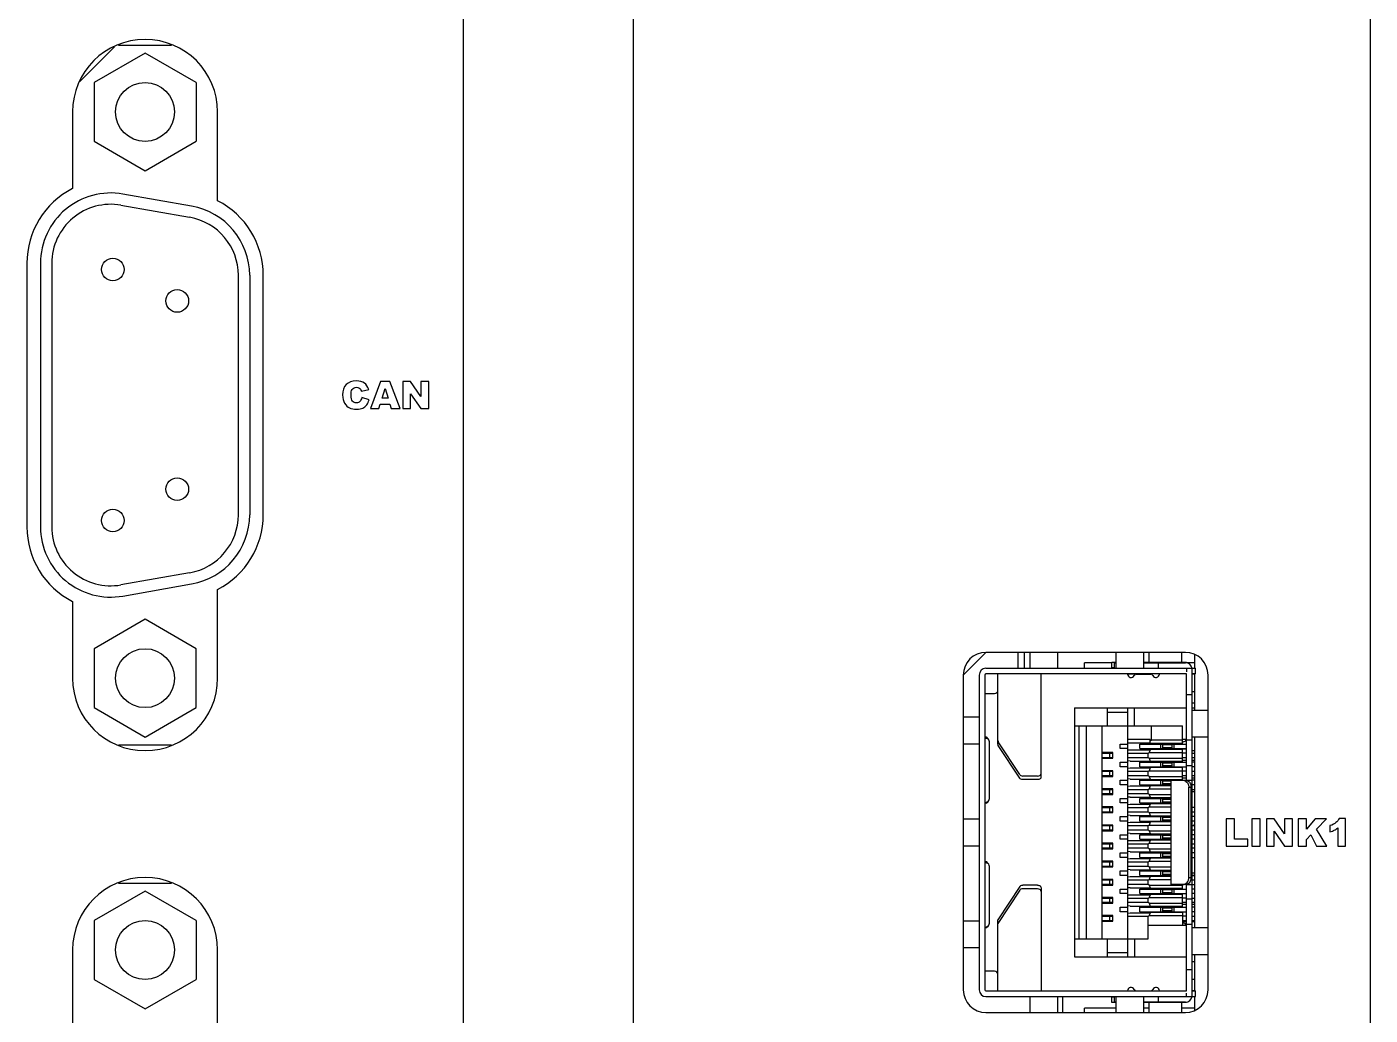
# Model space of a CAD drawing. Header units: millimetres. Extents: x 33 to 632, y -490 to 20.
# Drawn here: x 102 to 161.3, y -231.3 to -187.7 of the extents above; entities that cross this region are included whole.
import ezdxf

# ---------------------------------------------------------------- set-up
doc = ezdxf.new("R2010")
doc.units = ezdxf.units.MM
for name, color, linetype in [('02___PRT_ALL_AXES', 7, 'CONTINUOUS'), ('03___PRT_ALL_CURVES', 7, 'CONTINUOUS'), ('ECAD_PULSE_HX5401NL', 7, 'CONTINUOUS'), ('ECAD_TE_1734099-5', 7, 'CONTINUOUS')]:
    doc.layers.add(name, color=color, linetype=linetype)

# ---------------------------------------------------------------- blocks, each defined once
blk = doc.blocks.new('MOD_MPU710')
at = {"linetype": 'Continuous'}
for p, q in [((81.25, 6), (81.25, 124)), ((64.322, 79.893), (65.857, 81.428)), ((66.031, 81.5), (68.369, 81.5)), ((67.2, 81.148), (64.95, 79.849)), ((69.45, 79.849), (67.2, 81.148)), ((64.95, 79.849), (64.95, 77.251)), ((69.45, 79.849), (69.45, 77.251)), ((64, 78.55), (64, 75.164)), ((70.4, 74.63), (70.4, 78.55)), ((64.95, 77.251), (67.2, 75.952)), ((67.2, 75.952), (69.45, 77.251)), ((69.253, 74.389), (66.223, 74.923)), ((66.136, 74.431), (69.166, 73.896)), ((61.985, 71.87), (61.985, 60.23)), ((62.585, 71.87), (62.585, 60.23)), ((63.085, 71.87), (63.085, 60.23)), ((71.315, 60.764), (71.315, 71.336)), ((71.815, 71.336), (71.815, 60.764)), ((72.415, 60.764), (72.415, 71.336)), ((77.593, 66.65), (77.142, 65.45)), ((77.997, 66.65), (77.593, 66.65)), ((78.448, 65.45), (77.997, 66.65)), ((78.569, 66.65), (78.569, 65.45)), ((78.915, 66.65), (78.569, 66.65)), ((79.367, 65.985), (78.915, 66.65)), ((79.367, 66.65), (79.367, 65.985)), ((79.716, 66.65), (79.367, 66.65)), ((79.716, 65.45), (79.716, 66.65)), ((76.743, 66.224), (77.071, 66.297)), ((77.082, 65.843), (76.757, 65.941)), ((77.659, 65.908), (77.79, 66.339)), ((77.923, 65.908), (77.659, 65.908)), ((77.79, 66.339), (77.923, 65.908)), ((78.917, 65.45), (78.917, 66.108)), ((78.917, 66.108), (79.367, 65.45)), ((77.142, 65.45), (77.52, 65.45)), ((77.52, 65.45), (77.578, 65.648)), ((77.578, 65.648), (78, 65.648)), ((78, 65.648), (78.06, 65.45)), ((78.06, 65.45), (78.448, 65.45)), ((78.569, 65.45), (78.917, 65.45)), ((79.367, 65.45), (79.716, 65.45)), ((69.166, 58.204), (66.136, 57.669)), ((66.223, 57.177), (69.253, 57.711)), ((64, 56.936), (64, 53.55)), ((70.4, 53.55), (70.4, 57.47)), ((67.2, 56.148), (64.95, 54.849)), ((69.45, 54.849), (67.2, 56.148)), ((64.95, 54.849), (64.95, 52.251)), ((69.45, 52.251), (69.45, 54.849)), ((64.95, 52.251), (67.2, 50.952)), ((67.2, 50.952), (69.45, 52.251)), ((66.031, 50.6), (68.369, 50.6)), ((66.031, 44.5), (68.369, 44.5)), ((67.2, 44.148), (64.95, 42.849)), ((69.45, 42.849), (67.2, 44.148)), ((64.95, 42.849), (64.95, 40.251)), ((69.45, 42.849), (69.45, 40.251)), ((64, 41.55), (64, 38.164)), ((70.4, 37.63), (70.4, 41.55)), ((64.95, 40.251), (67.2, 38.952)), ((67.2, 38.952), (69.45, 40.251))]:
    blk.add_line(p, q, dxfattribs=at)
for centre, radius in [((67.2, 78.55), 1.3), ((65.78, 71.59), 0.5), ((68.62, 70.205), 0.5), ((68.62, 61.895), 0.5), ((65.78, 60.51), 0.5), ((67.2, 53.55), 1.3), ((67.2, 41.55), 1.3)]:
    blk.add_circle(centre, radius, dxfattribs=at)
for centre, radius, start, end in [((67.2, 78.55), 3.2, 0, 180), ((65.685, 71.87), 3.7, 117.09102, 180), ((65.685, 71.87), 3.1, 80, 180), ((65.685, 71.87), 2.6, 80, 180), ((68.715, 71.336), 3.1, 0, 80), ((68.715, 71.336), 3.7, 0, 62.90898), ((68.715, 71.336), 2.6, 0, 80), ((68.715, 60.764), 2.6, 280, 360), ((68.715, 60.764), 3.1, 280, 360), ((68.715, 60.764), 3.7, 297.09102, 0), ((65.685, 60.23), 3.7, 180, 242.90898), ((65.685, 60.23), 3.1, 180, 280), ((65.685, 60.23), 2.6, 180, 280), ((67.2, 53.55), 3.2, 180, 0), ((67.2, 41.55), 3.2, 0, 180)]:
    blk.add_arc(centre, radius, start, end, dxfattribs=at)
for points in [[(76.073, 66.51), (75.967, 66.404), (75.915, 66.251), (75.915, 66.052)], [(76.522, 66.67), (76.328, 66.67), (76.179, 66.616), (76.073, 66.51)], [(76.337, 66.292), (76.382, 66.359), (76.446, 66.393), (76.531, 66.393)], [(76.877, 66.579), (76.791, 66.639), (76.672, 66.67), (76.522, 66.67)], [(76.531, 66.393), (76.567, 66.393), (76.601, 66.385), (76.631, 66.37)], [(77.071, 66.297), (77.028, 66.423), (76.964, 66.517), (76.877, 66.579)], [(75.915, 66.052), (75.915, 65.903), (75.944, 65.782), (76.005, 65.686)], [(76.287, 66.055), (76.287, 66.162), (76.303, 66.241), (76.337, 66.292)], [(76.347, 65.781), (76.306, 65.831), (76.287, 65.922), (76.287, 66.055)], [(76.631, 66.37), (76.661, 66.355), (76.686, 66.332), (76.707, 66.304)], [(76.757, 65.941), (76.741, 65.865), (76.714, 65.807), (76.678, 65.767)], [(76.707, 66.304), (76.72, 66.287), (76.732, 66.26), (76.743, 66.224)], [(76.979, 65.615), (77.026, 65.675), (77.06, 65.751), (77.082, 65.843)], [(76.005, 65.686), (76.065, 65.591), (76.136, 65.524), (76.219, 65.486)], [(76.219, 65.486), (76.301, 65.449), (76.408, 65.43), (76.539, 65.43)], [(76.517, 65.708), (76.444, 65.708), (76.387, 65.732), (76.347, 65.781)], [(76.678, 65.767), (76.642, 65.727), (76.588, 65.708), (76.517, 65.708)], [(76.539, 65.43), (76.646, 65.43), (76.734, 65.445), (76.804, 65.476)], [(76.804, 65.476), (76.874, 65.507), (76.932, 65.553), (76.979, 65.615)]]:
    blk.add_open_spline(points, degree=3, dxfattribs=at)
blk = doc.blocks.new('MOD_CCU700')
at = {"color": 7, "linetype": 'Continuous'}
for p, q in [((-0.25, 6), (-0.25, 91.8)), ((32.25, 91.8), (32.25, 6)), ((24.1, 54.69), (15.3, 54.69)), ((17, 53.99), (17, 54.69)), ((17.25, 53.99), (17.25, 54.69)), ((18.45, 54.69), (18.45, 53.99)), ((21.05, 53.99), (21.05, 54.69)), ((22.25, 54.69), (22.25, 53.99)), ((22.5, 54.253), (22.5, 54.69)), ((23.94, 54.253), (23.94, 54.69)), ((24.5, 54.595), (24.5, 53.99)), ((15.3, 53.99), (24.55, 53.99)), ((19.65, 53.99), (19.65, 54.22)), ((20.85, 54.22), (19.65, 54.22)), ((20.85, 53.99), (20.85, 54.253)), ((20.85, 54.253), (21.05, 54.253)), ((20.95, 54.003), (20.85, 54.003)), ((20.95, 54.23), (20.95, 53.99)), ((20.95, 54.23), (21.05, 54.23)), ((22.25, 54.253), (24.15, 54.253)), ((22.48, 54.24), (22.25, 54.24)), ((22.25, 54.23), (24.1, 54.23)), ((22.9, 54.23), (22.9, 53.99)), ((24.15, 54.221), (24.15, 54.253)), ((24.15, 53.99), (24.15, 53.83)), ((24.4, 53.98), (24.15, 53.98)), ((24.5, 54.22), (24.163, 54.22)), ((24.4, 39.5), (24.4, 53.98)), ((24.55, 53.74), (24.55, 53.99)), ((14.3, 53.69), (14.3, 39.79)), ((15, 53.69), (15, 39.79)), ((15.25, 53.69), (15.25, 39.79)), ((24.15, 53.74), (15.3, 53.74)), ((15.83, 50.63), (15.83, 53.74)), ((17.73, 49.185), (17.73, 53.74)), ((21.55, 53.74), (21.55, 53.73)), ((21.887, 53.72), (21.55, 53.72)), ((21.929, 53.73), (22.571, 53.73)), ((22.95, 53.73), (22.95, 53.741)), ((24.15, 49.04), (24.15, 53.74)), ((24.55, 53.74), (24.4, 53.74)), ((24.5, 53.72), (24.4, 53.72)), ((24.5, 53.74), (24.5, 52.14)), ((25.1, 39.79), (25.1, 53.69)), ((15.25, 52.87), (15.68, 52.87)), ((24.4, 52.81), (24.15, 52.81)), ((24.5, 52.95), (24.4, 52.95)), ((19.2, 52.24), (19.2, 41.24)), ((19.2, 52.24), (24.15, 52.24)), ((20.66, 51.44), (20.66, 52.24)), ((21.56, 41.24), (21.56, 52.24)), ((21.86, 51.44), (21.86, 52.24)), ((24.5, 52.45), (24.4, 52.45)), ((24.4, 52.24), (24.5, 52.24)), ((14.3, 51.84), (15, 51.84)), ((21.56, 52.04), (20.66, 52.04)), ((24.4, 52.14), (25.1, 52.14)), ((19.2, 51.44), (23.97, 51.44)), ((19.4, 51.44), (19.4, 42.04)), ((19.72, 51.44), (19.72, 42.04)), ((20.42, 42.04), (20.42, 51.44)), ((22.61, 50.815), (22.61, 51.44)), ((23.97, 50.64), (23.97, 51.44)), ((15, 50.64), (14.3, 50.64)), ((15.289, 50.919), (15.4, 50.873)), ((15.462, 48.29), (15.462, 50.69)), ((16.789, 49.294), (15.846, 50.739)), ((16.789, 49.133), (15.846, 50.579)), ((21.215, 50.44), (21.215, 50.64)), ((21.215, 50.64), (21.56, 50.64)), ((21.56, 50.44), (21.215, 50.44)), ((22.55, 50.84), (21.56, 50.84)), ((21.56, 50.69), (22.55, 50.69)), ((21.56, 50.38), (21.662, 50.39)), ((21.662, 50.39), (22.55, 50.39)), ((22.088, 50.44), (22.088, 50.64)), ((22.088, 50.64), (24.15, 50.64)), ((22.088, 50.44), (24.15, 50.44)), ((22.547, 50.39), (22.495, 50.265)), ((22.55, 50.64), (22.55, 50.84)), ((22.61, 50.815), (22.55, 50.764)), ((23.97, 50.665), (22.55, 50.665)), ((22.55, 50.39), (22.55, 50.44)), ((22.55, 50.415), (23.97, 50.415)), ((23.97, 50.815), (22.61, 50.815)), ((23.002, 50.64), (23.002, 50.44)), ((23.1, 50.45), (23.1, 50.63)), ((23.5, 50.6), (23.1, 50.6)), ((23.5, 50.48), (23.1, 50.48)), ((23.5, 50.617), (23.5, 50.623)), ((23.5, 50.617), (23.5, 50.463)), ((23.5, 50.457), (23.5, 50.463)), ((23.598, 50.44), (23.598, 50.64)), ((24.15, 50.84), (23.97, 50.84)), ((24, 50.74), (23.97, 50.74)), ((23.97, 49.84), (23.97, 50.44)), ((24.15, 50.41), (23.97, 50.41)), ((24.4, 50.81), (24.15, 50.81)), ((25.1, 50.94), (24.4, 50.94)), ((24.5, 50.94), (24.5, 42.54)), ((20.9, 50.265), (20.42, 50.265)), ((20.42, 50.24), (20.9, 50.24)), ((20.9, 50.04), (20.42, 50.04)), ((20.42, 50.015), (20.9, 50.015)), ((20.765, 50.04), (20.765, 50.24)), ((20.9, 50.015), (20.9, 50.265)), ((21.215, 49.64), (21.215, 49.84)), ((21.215, 49.84), (21.56, 49.84)), ((21.56, 50.24), (22.46, 50.24)), ((22.46, 50.04), (21.56, 50.04)), ((21.662, 49.89), (21.56, 49.9)), ((21.662, 49.89), (22.55, 49.89)), ((22.088, 49.64), (22.088, 49.84)), ((22.088, 49.84), (24.15, 49.84)), ((22.46, 50.24), (22.495, 50.265)), ((22.46, 50.04), (22.46, 50.24)), ((22.495, 50.015), (22.46, 50.04)), ((22.495, 50.265), (23.97, 50.265)), ((22.495, 50.015), (22.547, 49.89)), ((22.495, 50.015), (23.97, 50.015)), ((22.55, 49.84), (22.55, 49.89)), ((23.97, 49.865), (22.55, 49.865)), ((23.002, 49.84), (23.002, 49.64)), ((23.1, 49.65), (23.1, 49.83)), ((23.5, 49.8), (23.1, 49.8)), ((23.5, 49.817), (23.5, 49.823)), ((23.5, 49.817), (23.5, 49.663)), ((23.598, 49.64), (23.598, 49.84)), ((24.15, 50.24), (23.97, 50.24)), ((24.15, 50.04), (23.97, 50.04)), ((24.15, 49.91), (23.97, 49.91)), ((24.5, 50.34), (24.4, 50.34)), ((24.4, 50.24), (24.5, 50.24)), ((24.5, 50.04), (24.4, 50.04)), ((24.5, 49.91), (24.4, 49.91)), ((24.5, 49.84), (24.4, 49.84)), ((17.58, 49.23), (16.923, 49.23)), ((17.58, 49.23), (17.638, 49.239)), ((20.9, 49.465), (20.42, 49.465)), ((20.42, 49.44), (20.9, 49.44)), ((20.9, 49.24), (20.42, 49.24)), ((20.42, 49.215), (20.9, 49.215)), ((20.765, 49.24), (20.765, 49.44)), ((20.9, 49.215), (20.9, 49.465)), ((21.56, 49.64), (21.215, 49.64)), ((21.56, 49.58), (21.662, 49.59)), ((21.56, 49.44), (22.46, 49.44)), ((22.46, 49.24), (21.56, 49.24)), ((21.662, 49.59), (22.55, 49.59)), ((22.088, 49.64), (24.15, 49.64)), ((22.46, 49.44), (22.495, 49.465)), ((22.46, 49.24), (22.46, 49.44)), ((22.495, 49.215), (22.46, 49.24)), ((22.547, 49.59), (22.495, 49.465)), ((22.495, 49.465), (23.97, 49.465)), ((22.495, 49.215), (22.547, 49.09)), ((22.495, 49.215), (23.97, 49.215)), ((22.55, 49.59), (22.55, 49.64)), ((22.55, 49.615), (23.97, 49.615)), ((23.5, 49.68), (23.1, 49.68)), ((23.5, 49.657), (23.5, 49.663)), ((23.97, 49.04), (23.97, 49.64)), ((24.15, 49.44), (23.97, 49.44)), ((24.15, 49.24), (23.97, 49.24)), ((24.15, 49.69), (24.4, 49.69)), ((24.5, 49.64), (24.4, 49.64)), ((24.4, 49.44), (24.5, 49.44)), ((24.5, 49.24), (24.4, 49.24)), ((17.58, 49.07), (16.923, 49.07)), ((20.9, 48.665), (20.42, 48.665)), ((20.42, 48.64), (20.9, 48.64)), ((20.765, 48.44), (20.765, 48.64)), ((20.9, 48.415), (20.9, 48.665)), ((21.215, 48.84), (21.215, 49.04)), ((21.215, 49.04), (21.56, 49.04)), ((21.56, 48.84), (21.215, 48.84)), ((21.662, 49.09), (21.56, 49.1)), ((21.56, 48.78), (21.662, 48.79)), ((21.56, 48.64), (22.46, 48.64)), ((21.662, 49.09), (22.55, 49.09)), ((21.662, 48.79), (22.55, 48.79)), ((22.088, 48.84), (22.088, 49.04)), ((22.088, 49.04), (24.134, 49.04)), ((22.088, 48.84), (23.46, 48.84)), ((22.46, 48.64), (22.495, 48.665)), ((22.46, 48.44), (22.46, 48.64)), ((22.547, 48.79), (22.495, 48.665)), ((22.495, 48.665), (23.46, 48.665)), ((22.55, 49.04), (22.55, 49.09)), ((23.97, 49.065), (22.55, 49.065)), ((22.55, 48.79), (22.55, 48.84)), ((22.55, 48.815), (23.46, 48.815)), ((23.002, 49.04), (23.002, 48.84)), ((23.1, 48.85), (23.1, 49.03)), ((23.46, 49), (23.1, 49)), ((23.46, 48.88), (23.1, 48.88)), ((23.46, 49.04), (23.46, 44.44)), ((24.15, 49.14), (23.97, 49.14)), ((24.04, 49.033), (23.987, 49.04)), ((24.15, 49.038), (24.177, 49.033)), ((24.177, 49.04), (24.4, 49.04)), ((24.25, 44.74), (24.25, 48.74)), ((24.25, 48.74), (24.346, 48.74)), ((24.346, 48.74), (24.346, 44.74)), ((24.5, 49.14), (24.4, 49.14)), ((24.5, 49.04), (24.4, 49.04)), ((24.5, 48.84), (24.4, 48.84)), ((24.4, 48.64), (24.5, 48.64)), ((20.9, 48.44), (20.42, 48.44)), ((20.42, 48.415), (20.9, 48.415)), ((21.215, 48.04), (21.215, 48.24)), ((21.215, 48.24), (21.56, 48.24)), ((21.56, 48.04), (21.215, 48.04)), ((22.46, 48.44), (21.56, 48.44)), ((21.662, 48.29), (21.56, 48.3)), ((21.662, 48.29), (22.55, 48.29)), ((22.088, 48.04), (22.088, 48.24)), ((22.088, 48.24), (23.46, 48.24)), ((22.088, 48.04), (23.46, 48.04)), ((22.495, 48.415), (22.46, 48.44)), ((22.495, 48.415), (22.547, 48.29)), ((22.495, 48.415), (23.46, 48.415)), ((22.55, 48.24), (22.55, 48.29)), ((23.46, 48.265), (22.55, 48.265)), ((22.55, 47.99), (22.55, 48.04)), ((22.55, 48.015), (23.46, 48.015)), ((23.002, 48.24), (23.002, 48.04)), ((23.1, 48.05), (23.1, 48.23)), ((23.46, 48.2), (23.1, 48.2)), ((23.46, 48.08), (23.1, 48.08)), ((24.4, 48.54), (24.5, 48.54)), ((20.9, 47.865), (20.42, 47.865)), ((20.42, 47.84), (20.9, 47.84)), ((20.9, 47.64), (20.42, 47.64)), ((20.42, 47.615), (20.9, 47.615)), ((20.765, 47.64), (20.765, 47.84)), ((20.9, 47.615), (20.9, 47.865)), ((21.215, 47.24), (21.215, 47.44)), ((21.215, 47.44), (21.56, 47.44)), ((21.56, 47.98), (21.662, 47.99)), ((21.56, 47.84), (22.46, 47.84)), ((22.46, 47.64), (21.56, 47.64)), ((21.662, 47.49), (21.56, 47.5)), ((21.662, 47.99), (22.55, 47.99)), ((21.662, 47.49), (22.55, 47.49)), ((22.088, 47.24), (22.088, 47.44)), ((22.088, 47.44), (23.46, 47.44)), ((22.46, 47.84), (22.495, 47.865)), ((22.46, 47.64), (22.46, 47.84)), ((22.495, 47.615), (22.46, 47.64)), ((22.547, 47.99), (22.495, 47.865)), ((22.495, 47.865), (23.46, 47.865)), ((22.495, 47.615), (22.547, 47.49)), ((22.495, 47.615), (23.46, 47.615)), ((22.55, 47.44), (22.55, 47.49)), ((23.46, 47.465), (22.55, 47.465)), ((23.002, 47.44), (23.002, 47.24)), ((23.1, 47.25), (23.1, 47.43)), ((24.5, 47.84), (24.4, 47.84)), ((24.5, 47.64), (24.4, 47.64)), ((24.5, 47.44), (24.4, 47.44)), ((14.3, 47.34), (15, 47.34)), ((20.9, 47.065), (20.42, 47.065)), ((20.42, 47.04), (20.9, 47.04)), ((20.9, 46.84), (20.42, 46.84)), ((20.765, 46.84), (20.765, 47.04)), ((20.9, 46.815), (20.9, 47.065)), ((21.56, 47.24), (21.215, 47.24)), ((21.56, 47.18), (21.662, 47.19)), ((21.56, 47.04), (22.46, 47.04)), ((22.46, 46.84), (21.56, 46.84)), ((21.662, 47.19), (22.55, 47.19)), ((22.088, 47.24), (23.46, 47.24)), ((22.46, 47.04), (22.495, 47.065)), ((22.46, 46.84), (22.46, 47.04)), ((22.495, 46.815), (22.46, 46.84)), ((22.547, 47.19), (22.495, 47.065)), ((22.495, 47.065), (23.46, 47.065)), ((22.55, 47.19), (22.55, 47.24)), ((22.55, 47.215), (23.46, 47.215)), ((23.46, 47.4), (23.1, 47.4)), ((23.46, 47.28), (23.1, 47.28)), ((24.5, 47.24), (24.4, 47.24)), ((24.4, 47.04), (24.5, 47.04)), ((24.5, 46.84), (24.4, 46.84)), ((20.42, 46.815), (20.9, 46.815)), ((20.9, 46.265), (20.42, 46.265)), ((20.42, 46.24), (20.9, 46.24)), ((20.765, 46.04), (20.765, 46.24)), ((20.9, 46.015), (20.9, 46.265)), ((21.215, 46.44), (21.215, 46.64)), ((21.215, 46.64), (21.56, 46.64)), ((21.56, 46.44), (21.215, 46.44)), ((21.662, 46.69), (21.56, 46.7)), ((21.56, 46.38), (21.662, 46.39)), ((21.56, 46.24), (22.46, 46.24)), ((21.662, 46.69), (22.55, 46.69)), ((21.662, 46.39), (22.55, 46.39)), ((22.088, 46.44), (22.088, 46.64)), ((22.088, 46.64), (23.46, 46.64)), ((22.088, 46.44), (23.46, 46.44)), ((22.46, 46.24), (22.495, 46.265)), ((22.46, 46.04), (22.46, 46.24)), ((22.495, 46.815), (22.547, 46.69)), ((22.495, 46.815), (23.46, 46.815)), ((22.547, 46.39), (22.495, 46.265)), ((22.495, 46.265), (23.46, 46.265)), ((22.55, 46.64), (22.55, 46.69)), ((23.46, 46.665), (22.55, 46.665)), ((22.55, 46.39), (22.55, 46.44)), ((22.55, 46.415), (23.46, 46.415)), ((23.002, 46.64), (23.002, 46.44)), ((23.1, 46.45), (23.1, 46.63)), ((23.46, 46.6), (23.1, 46.6)), ((23.46, 46.48), (23.1, 46.48)), ((24.5, 46.64), (24.4, 46.64)), ((24.5, 46.44), (24.4, 46.44)), ((24.4, 46.24), (24.5, 46.24)), ((15, 46.14), (14.3, 46.14)), ((20.9, 46.04), (20.42, 46.04)), ((20.42, 46.015), (20.9, 46.015)), ((21.215, 45.64), (21.215, 45.84)), ((21.215, 45.84), (21.56, 45.84)), ((21.56, 45.64), (21.215, 45.64)), ((22.46, 46.04), (21.56, 46.04)), ((21.662, 45.89), (21.56, 45.9)), ((21.662, 45.89), (22.55, 45.89)), ((22.088, 45.64), (22.088, 45.84)), ((22.088, 45.84), (23.46, 45.84)), ((22.088, 45.64), (23.46, 45.64)), ((22.495, 46.015), (22.46, 46.04)), ((22.495, 46.015), (22.547, 45.89)), ((22.495, 46.015), (23.46, 46.015)), ((22.55, 45.84), (22.55, 45.89)), ((23.46, 45.865), (22.55, 45.865)), ((22.55, 45.59), (22.55, 45.64)), ((23.002, 45.84), (23.002, 45.64)), ((23.1, 45.65), (23.1, 45.83)), ((23.46, 45.8), (23.1, 45.8)), ((23.46, 45.68), (23.1, 45.68)), ((24.5, 46.04), (24.4, 46.04)), ((24.5, 45.84), (24.4, 45.84)), ((24.4, 45.64), (24.5, 45.64)), ((15.289, 45.419), (15.4, 45.373)), ((15.462, 42.79), (15.462, 45.19)), ((20.9, 45.465), (20.42, 45.465)), ((20.42, 45.44), (20.9, 45.44)), ((20.9, 45.24), (20.42, 45.24)), ((20.42, 45.215), (20.9, 45.215)), ((20.765, 45.24), (20.765, 45.44)), ((20.9, 45.215), (20.9, 45.465)), ((21.56, 45.58), (21.662, 45.59)), ((21.56, 45.44), (22.46, 45.44)), ((22.46, 45.24), (21.56, 45.24)), ((21.662, 45.09), (21.56, 45.1)), ((21.662, 45.59), (22.55, 45.59)), ((21.662, 45.09), (22.55, 45.09)), ((22.46, 45.44), (22.495, 45.465)), ((22.46, 45.24), (22.46, 45.44)), ((22.495, 45.215), (22.46, 45.24)), ((22.547, 45.59), (22.495, 45.465)), ((22.495, 45.465), (23.46, 45.465)), ((22.495, 45.215), (22.547, 45.09)), ((22.495, 45.215), (23.46, 45.215)), ((22.55, 45.615), (23.46, 45.615)), ((22.55, 45.04), (22.55, 45.09)), ((23.46, 45.065), (22.55, 45.065)), ((20.9, 44.665), (20.42, 44.665)), ((20.42, 44.64), (20.9, 44.64)), ((20.765, 44.44), (20.765, 44.64)), ((20.9, 44.415), (20.9, 44.665)), ((21.215, 44.84), (21.215, 45.04)), ((21.215, 45.04), (21.56, 45.04)), ((21.56, 44.84), (21.215, 44.84)), ((21.56, 44.78), (21.662, 44.79)), ((21.56, 44.64), (22.46, 44.64)), ((21.662, 44.79), (22.55, 44.79)), ((22.088, 44.84), (22.088, 45.04)), ((22.088, 45.04), (23.46, 45.04)), ((22.088, 44.84), (23.46, 44.84)), ((22.46, 44.64), (22.495, 44.665)), ((22.46, 44.44), (22.46, 44.64)), ((22.547, 44.79), (22.495, 44.665)), ((22.495, 44.665), (23.46, 44.665)), ((22.55, 44.79), (22.55, 44.84)), ((22.55, 44.815), (23.46, 44.815)), ((23.002, 45.04), (23.002, 44.84)), ((23.1, 44.85), (23.1, 45.03)), ((23.46, 45), (23.1, 45)), ((23.46, 44.88), (23.1, 44.88)), ((24.346, 44.74), (24.25, 44.74)), ((24.5, 44.94), (24.4, 44.94)), ((24.5, 44.84), (24.4, 44.84)), ((24.5, 44.83), (24.4, 44.83)), ((24.4, 44.64), (24.5, 44.64)), ((16.789, 44.347), (15.83, 42.877)), ((16.789, 44.186), (15.83, 42.716)), ((17.58, 44.41), (16.923, 44.41)), ((17.58, 44.25), (16.923, 44.25)), ((17.638, 44.241), (17.58, 44.25)), ((17.73, 44.295), (17.73, 39.74)), ((20.9, 44.44), (20.42, 44.44)), ((20.42, 44.415), (20.9, 44.415)), ((20.9, 43.865), (20.42, 43.865)), ((20.9, 43.615), (20.9, 43.865)), ((21.215, 44.04), (21.215, 44.24)), ((21.215, 44.24), (21.56, 44.24)), ((21.56, 44.04), (21.215, 44.04)), ((22.46, 44.44), (21.56, 44.44)), ((21.662, 44.29), (21.56, 44.3)), ((21.56, 43.98), (21.662, 43.99)), ((21.662, 44.29), (22.55, 44.29)), ((21.662, 43.99), (22.55, 43.99)), ((22.088, 44.04), (22.088, 44.24)), ((22.088, 44.24), (24.15, 44.24)), ((22.088, 44.04), (24.15, 44.04)), ((22.495, 44.415), (22.46, 44.44)), ((22.46, 43.84), (22.495, 43.865)), ((22.495, 44.415), (22.547, 44.29)), ((22.495, 44.415), (23.97, 44.415)), ((22.547, 43.99), (22.495, 43.865)), ((22.495, 43.865), (23.97, 43.865)), ((22.55, 44.24), (22.55, 44.29)), ((23.97, 44.265), (22.55, 44.265)), ((22.55, 43.99), (22.55, 44.04)), ((22.55, 44.015), (23.97, 44.015)), ((23.002, 44.24), (23.002, 44.04)), ((23.1, 44.05), (23.1, 44.23)), ((23.5, 44.2), (23.1, 44.2)), ((23.5, 44.08), (23.1, 44.08)), ((24.134, 44.44), (23.46, 44.44)), ((23.5, 44.217), (23.5, 44.223)), ((23.5, 44.217), (23.5, 44.063)), ((23.5, 44.057), (23.5, 44.063)), ((23.598, 44.04), (23.598, 44.24)), ((23.97, 44.24), (23.97, 44.44)), ((23.97, 43.44), (23.97, 44.04)), ((24.15, 44.441), (24.134, 44.44)), ((24.15, 39.74), (24.15, 44.44)), ((24.15, 44.44), (24.5, 44.44)), ((24.5, 44.24), (24.4, 44.24)), ((24.5, 44.04), (24.4, 44.04)), ((20.42, 43.84), (20.9, 43.84)), ((20.9, 43.64), (20.42, 43.64)), ((20.42, 43.615), (20.9, 43.615)), ((20.765, 43.64), (20.765, 43.84)), ((21.215, 43.24), (21.215, 43.44)), ((21.215, 43.44), (21.56, 43.44)), ((21.56, 43.84), (22.46, 43.84)), ((22.46, 43.64), (21.56, 43.64)), ((21.662, 43.49), (21.56, 43.5)), ((21.662, 43.49), (22.55, 43.49)), ((22.088, 43.24), (22.088, 43.44)), ((22.088, 43.44), (24.15, 43.44)), ((22.46, 43.64), (22.46, 43.84)), ((22.495, 43.615), (22.46, 43.64)), ((22.495, 43.615), (22.547, 43.49)), ((22.495, 43.615), (23.97, 43.615)), ((22.55, 43.44), (22.55, 43.49)), ((23.97, 43.465), (22.55, 43.465)), ((23.002, 43.44), (23.002, 43.24)), ((23.1, 43.25), (23.1, 43.43)), ((23.5, 43.4), (23.1, 43.4)), ((23.5, 43.28), (23.1, 43.28)), ((23.5, 43.417), (23.5, 43.423)), ((23.5, 43.417), (23.5, 43.263)), ((23.598, 43.24), (23.598, 43.44)), ((24.15, 43.84), (23.97, 43.84)), ((24.15, 43.64), (23.97, 43.64)), ((24.15, 43.56), (23.97, 43.56)), ((24.4, 43.79), (24.15, 43.79)), ((24.4, 43.84), (24.5, 43.84)), ((24.5, 43.64), (24.4, 43.64)), ((24.5, 43.56), (24.4, 43.56)), ((24.5, 43.44), (24.4, 43.44)), ((14.3, 42.84), (15, 42.84)), ((15.83, 39.74), (15.83, 42.877)), ((20.9, 43.065), (20.42, 43.065)), ((20.42, 43.04), (20.9, 43.04)), ((20.9, 42.84), (20.42, 42.84)), ((20.42, 42.815), (20.9, 42.815)), ((20.765, 42.84), (20.765, 43.04)), ((20.9, 42.815), (20.9, 43.065)), ((21.56, 43.24), (21.215, 43.24)), ((21.56, 43.18), (21.662, 43.19)), ((21.56, 43.04), (22.46, 43.04)), ((21.662, 43.19), (22.55, 43.19)), ((22.088, 43.24), (24.15, 43.24)), ((22.46, 43.04), (22.495, 43.065)), ((22.46, 42.04), (22.46, 43.04)), ((22.547, 43.19), (22.495, 43.065)), ((22.495, 43.065), (23.97, 43.065)), ((22.55, 43.19), (22.55, 43.24)), ((22.55, 43.215), (23.97, 43.215)), ((23.5, 43.257), (23.5, 43.263)), ((23.97, 43.24), (23.97, 42.64)), ((24.15, 43.04), (23.97, 43.04)), ((24.15, 42.84), (23.97, 42.84)), ((24.15, 42.79), (23.97, 42.79)), ((23.97, 42.74), (24, 42.74)), ((24.5, 43.24), (24.4, 43.24)), ((24.4, 43.04), (24.5, 43.04)), ((24.5, 42.84), (24.4, 42.84)), ((24.5, 42.79), (24.4, 42.79)), ((22.46, 42.64), (24.15, 42.64)), ((24.4, 42.67), (24.15, 42.67)), ((24.4, 42.54), (25.1, 42.54)), ((15, 41.64), (14.3, 41.64)), ((19.2, 42.04), (22.46, 42.04)), ((20.66, 41.24), (20.66, 42.04)), ((21.86, 42.04), (21.86, 41.24)), ((19.2, 41.24), (24.15, 41.24)), ((20.66, 41.44), (21.56, 41.44)), ((25.1, 41.34), (24.4, 41.34)), ((24.5, 41.02), (24.4, 41.02)), ((24.5, 41.34), (24.5, 39.74)), ((15.68, 40.61), (15.25, 40.61)), ((24.4, 40.67), (24.15, 40.67)), ((15.3, 39.74), (24.15, 39.74)), ((21.55, 39.74), (21.55, 39.75)), ((21.55, 39.75), (22.571, 39.75)), ((22.95, 39.75), (22.95, 39.74)), ((24.5, 40.25), (24.4, 40.25)), ((24.5, 39.75), (24.4, 39.75)), ((24.4, 39.74), (24.55, 39.74)), ((24.55, 39.49), (24.55, 39.74)), ((15.3, 39.49), (24.55, 39.49)), ((17.25, 38.79), (17.25, 39.49)), ((18.45, 39.49), (18.45, 38.79)), ((20.85, 39.228), (20.85, 39.49)), ((20.85, 39.478), (20.95, 39.478)), ((21.05, 39.228), (20.85, 39.228)), ((20.95, 39.49), (20.95, 39.25)), ((21.05, 39.25), (20.95, 39.25)), ((21.05, 38.79), (21.05, 39.49)), ((22.25, 39.49), (22.25, 38.79)), ((24.1, 39.25), (22.25, 39.25)), ((22.48, 39.24), (22.25, 39.24)), ((24.15, 39.228), (22.25, 39.228)), ((22.5, 38.79), (22.5, 39.228)), ((22.9, 39.49), (22.9, 39.25)), ((23.94, 38.79), (23.94, 39.228)), ((24.15, 39.49), (24.15, 39.65)), ((24.15, 39.5), (24.4, 39.5)), ((24.15, 39.228), (24.15, 39.259)), ((24.5, 39.49), (24.5, 38.885)), ((15.3, 38.79), (24.1, 38.79)), ((19.65, 38.79), (19.65, 38.98)), ((21.05, 38.98), (19.65, 38.98)), ((22.5, 38.98), (22.25, 38.98)), ((24.5, 38.98), (23.94, 38.98))]:
    blk.add_line(p, q, dxfattribs=at)
at = {"color": 2, "linetype": 'Continuous'}
for p, q in [((14.3, 53.69), (15.3, 54.69)), ((24.435, 47.04), (24.467, 47.073))]:
    blk.add_line(p, q, dxfattribs=at)
at = {"color": 7, "linetype": 'Continuous'}
for centre, radius, start, end in [((15.3, 53.69), 1, 90, 180), ((24.1, 53.69), 1, 0, 90), ((15.3, 53.69), 0.3, 90, 180), ((22.48, 53.89), 0.35, 76.5805, 90), ((24.1, 53.93), 0.3, 11.71257, 90), ((15.3, 53.69), 0.05, 90, 180), ((21.7, 53.73), 0.15, 180, 336.42182), ((21.929, 53.63), 0.1, 90, 156.42182), ((22.571, 53.63), 0.1, 23.57818, 90), ((22.8, 53.73), 0.15, 203.57818, 0), ((15.68, 53.02), 0.15, 270, 0), ((14.978, 50.028), 0.943, 70.70906, 72.84134), ((15.162, 50.69), 0.3, 0, 37.63253), ((24, 50.89), 0.15, 270, 340.29527), ((24.121, 48.812), 0.228, 82.64727, 86.77047), ((15.162, 48.29), 0.3, 322.36747, 0), ((14.978, 44.528), 0.943, 70.70906, 72.84134), ((15.162, 45.19), 0.3, 0, 37.63253), ((15.162, 42.79), 0.3, 322.36747, 0), ((24, 42.59), 0.15, 19.70473, 90), ((15.68, 40.46), 0.15, 0, 90), ((15.3, 39.79), 1, 180, 270), ((15.3, 39.79), 0.3, 180, 270), ((15.3, 39.79), 0.05, 180, 270), ((21.7, 39.75), 0.15, 23.57818, 180), ((21.929, 39.85), 0.1, 203.57818, 270), ((22.571, 39.85), 0.1, 270, 336.42182), ((22.8, 39.75), 0.15, 0, 156.42182), ((24.1, 39.79), 1, 270, 0), ((22.48, 39.59), 0.35, 270, 283.4195), ((24.1, 39.55), 0.3, 270, 348.28743)]:
    blk.add_arc(centre, radius, start, end, dxfattribs=at)
for centre, major_axis, start_param, end_param in [((23.051, 50.623), (0.0496, 0), 0.131876, 0.339744), ((23.051, 50.457), (0.0496, 0), -0.339744, -0.131876), ((23.549, 50.623), (0, 0.0496), 1.231052, 1.570796), ((23.549, 50.457), (0, 0.0496), 1.570796, 1.910541), ((23.051, 49.823), (0.0496, 0), 0.131876, 0.339744), ((23.549, 49.823), (0, 0.0496), 1.231052, 1.570796), ((23.051, 49.657), (0.0496, 0), -0.339744, -0.131876), ((23.549, 49.657), (0.0496, 0), 3.141593, 3.481337), ((23.051, 49.023), (0.0496, 0), 0.131876, 0.339744), ((23.051, 48.857), (0.0496, 0), -0.339744, -0.131876), ((23.051, 48.223), (0.0496, 0), 0.131876, 0.339744), ((23.051, 48.057), (0.0496, 0), -0.339744, -0.131876), ((23.051, 47.423), (0.0496, 0), 0.131876, 0.339744), ((23.051, 47.257), (0.0496, 0), -0.339744, -0.131876), ((23.051, 46.623), (0.0496, 0), 0.131876, 0.339744), ((23.051, 46.457), (0, 0.0496), -1.910541, -1.702672), ((23.051, 45.823), (0.0496, 0), 0.131876, 0.339744), ((23.051, 45.657), (0.0496, 0), -0.339744, -0.131876), ((23.051, 45.023), (0.0496, 0), 0.131876, 0.339744), ((23.051, 44.857), (0.0496, 0), -0.339744, -0.131876), ((23.051, 44.223), (0.0496, 0), 0.131876, 0.339744), ((23.051, 44.057), (0.0496, 0), -0.339744, -0.131876), ((23.549, 44.223), (0, 0.0496), 1.231052, 1.570796), ((23.549, 44.057), (0.0496, 0), 3.141593, 3.481337), ((23.051, 43.423), (0.0496, 0), 0.131876, 0.339744), ((23.549, 43.423), (0, 0.0496), 1.231052, 1.570796), ((23.051, 43.257), (0.0496, 0), -0.339744, -0.131876), ((23.549, 43.257), (0, 0.0496), 1.570796, 1.910541)]:
    blk.add_ellipse(centre, major_axis=major_axis, ratio=1, start_param=start_param, end_param=end_param, dxfattribs=at)
for points, knots in [([(15.256, 50.929), (15.259, 50.936), (15.265, 50.951), (15.281, 50.958), (15.288, 50.958)], [0, 0, 0, 0, 0.519682, 1, 1, 1, 1]), ([(15.288, 50.958), (15.298, 50.958), (15.32, 50.95), (15.358, 50.922), (15.384, 50.893), (15.4, 50.873)], [0, 0, 0, 0, 0.208805, 0.459788, 1, 1, 1, 1]), ([(15.83, 50.791), (15.83, 50.778), (15.834, 50.759), (15.843, 50.743), (15.846, 50.739)], [0, 0, 0, 0, 0.741326, 1, 1, 1, 1]), ([(15.846, 50.579), (15.843, 50.583), (15.834, 50.599), (15.83, 50.617), (15.83, 50.63)], [0, 0, 0, 0, 0.258674, 1, 1, 1, 1]), ([(16.789, 49.294), (16.802, 49.273), (16.844, 49.24), (16.896, 49.23), (16.923, 49.23)], [0, 0, 0, 0, 0.472159, 1, 1, 1, 1]), ([(17.638, 49.239), (17.663, 49.247), (17.708, 49.272), (17.73, 49.322), (17.73, 49.345)], [0, 0, 0, 0, 0.536228, 1, 1, 1, 1]), ([(16.923, 49.07), (16.896, 49.07), (16.844, 49.08), (16.802, 49.113), (16.789, 49.133)], [0, 0, 0, 0, 0.52784, 1, 1, 1, 1]), ([(17.73, 49.185), (17.73, 49.169), (17.721, 49.137), (17.687, 49.1), (17.637, 49.075), (17.599, 49.07), (17.58, 49.07)], [0, 0, 0, 0, 0.218958, 0.457227, 0.720437, 1, 1, 1, 1]), ([(24.04, 49.033), (24.1, 49.019), (24.17, 48.965), (24.218, 48.883), (24.236, 48.837), (24.248, 48.789), (24.249, 48.756), (24.25, 48.74)], [0, 0, 0, 0, 0.485222, 0.61334, 0.744944, 0.873021, 1, 1, 1, 1]), ([(24.177, 49.033), (24.229, 49.018), (24.296, 48.947), (24.332, 48.852), (24.344, 48.789), (24.345, 48.756), (24.346, 48.74)], [0, 0, 0, 0, 0.457437, 0.726575, 0.863332, 1, 1, 1, 1]), ([(15.4, 48.107), (15.389, 48.1), (15.345, 48.075), (15.298, 48.055), (15.262, 48.043)], [0, 0, 0, 0, 0.254001, 1, 1, 1, 1]), ([(15.3, 48.022), (15.292, 48.022), (15.276, 48.027), (15.266, 48.039), (15.262, 48.046)], [0, 0, 0, 0, 0.512511, 1, 1, 1, 1]), ([(15.4, 48.107), (15.388, 48.086), (15.362, 48.05), (15.321, 48.022), (15.3, 48.022)], [0, 0, 0, 0, 0.533087, 1, 1, 1, 1]), ([(15.256, 45.429), (15.259, 45.436), (15.265, 45.451), (15.281, 45.458), (15.288, 45.458)], [0, 0, 0, 0, 0.519682, 1, 1, 1, 1]), ([(15.288, 45.458), (15.298, 45.458), (15.32, 45.45), (15.358, 45.422), (15.384, 45.393), (15.4, 45.373)], [0, 0, 0, 0, 0.208805, 0.459788, 1, 1, 1, 1]), ([(23.987, 44.44), (24.004, 44.441), (24.039, 44.444), (24.107, 44.47), (24.18, 44.529), (24.227, 44.611), (24.247, 44.684), (24.249, 44.721), (24.25, 44.74)], [0, 0, 0, 0, 0.120298, 0.2378, 0.488415, 0.744913, 0.872438, 1, 1, 1, 1]), ([(24.346, 44.74), (24.345, 44.722), (24.344, 44.686), (24.329, 44.618), (24.296, 44.54), (24.241, 44.478), (24.189, 44.449), (24.162, 44.443), (24.15, 44.441)], [0, 0, 0, 0, 0.139167, 0.276358, 0.544859, 0.789886, 0.901571, 1, 1, 1, 1]), ([(16.789, 44.347), (16.802, 44.367), (16.844, 44.4), (16.896, 44.41), (16.923, 44.41)], [0, 0, 0, 0, 0.472159, 1, 1, 1, 1]), ([(16.923, 44.25), (16.896, 44.25), (16.844, 44.24), (16.802, 44.207), (16.789, 44.186)], [0, 0, 0, 0, 0.52784, 1, 1, 1, 1]), ([(17.58, 44.41), (17.599, 44.41), (17.637, 44.405), (17.687, 44.38), (17.721, 44.343), (17.73, 44.311), (17.73, 44.295)], [0, 0, 0, 0, 0.279563, 0.542773, 0.781042, 1, 1, 1, 1]), ([(17.73, 44.135), (17.73, 44.158), (17.708, 44.208), (17.663, 44.233), (17.638, 44.241)], [0, 0, 0, 0, 0.463772, 1, 1, 1, 1]), ([(15.4, 42.607), (15.389, 42.6), (15.345, 42.575), (15.298, 42.555), (15.262, 42.543)], [0, 0, 0, 0, 0.254001, 1, 1, 1, 1]), ([(15.3, 42.522), (15.292, 42.522), (15.276, 42.527), (15.266, 42.539), (15.262, 42.546)], [0, 0, 0, 0, 0.512511, 1, 1, 1, 1]), ([(15.4, 42.607), (15.388, 42.586), (15.362, 42.55), (15.321, 42.522), (15.3, 42.522)], [0, 0, 0, 0, 0.533087, 1, 1, 1, 1])]:
    blk.add_open_spline(points, degree=3, knots=knots, dxfattribs=at)
at = {"layer": '02___PRT_ALL_AXES', "color": 7, "linetype": 'Continuous'}
for p, q in [((24.1, 54.69), (15.3, 54.69)), ((14.3, 53.69), (14.3, 39.79)), ((25.1, 39.79), (25.1, 53.69)), ((15.3, 38.79), (24.1, 38.79))]:
    blk.add_line(p, q, dxfattribs=at)
for centre, start, end in [((15.3, 53.69), 90, 180), ((24.1, 53.69), 0, 90), ((15.3, 39.79), 180, 270), ((24.1, 39.79), 270, 0)]:
    blk.add_arc(centre, 1, start, end, dxfattribs=at)
at = {"layer": '03___PRT_ALL_CURVES', "color": 4, "linetype": 'Continuous'}
for p, q in [((25.9, 47.34), (25.9, 46.14)), ((26.271, 47.34), (25.9, 47.34)), ((26.271, 46.435), (26.271, 47.34)), ((27.033, 47.34), (27.033, 46.14)), ((27.405, 47.34), (27.033, 47.34)), ((27.405, 46.14), (27.405, 47.34)), ((27.673, 47.34), (27.673, 46.14)), ((28.019, 47.34), (27.673, 47.34)), ((28.471, 46.675), (28.019, 47.34)), ((28.471, 47.34), (28.471, 46.675)), ((28.821, 47.34), (28.471, 47.34)), ((28.821, 46.14), (28.821, 47.34)), ((29.069, 47.34), (29.069, 46.14)), ((29.439, 47.34), (29.069, 47.34)), ((29.827, 47.34), (29.439, 46.887)), ((29.439, 46.887), (29.439, 47.34)), ((30.321, 47.34), (29.827, 47.34)), ((29.883, 46.887), (30.321, 47.34)), ((30.341, 46.14), (29.883, 46.887)), ((30.477, 47.039), (30.477, 46.765)), ((30.828, 46.94), (30.828, 46.14)), ((31.165, 47.36), (30.889, 47.36)), ((31.165, 46.14), (31.165, 47.36)), ((26.85, 46.435), (26.271, 46.435)), ((26.85, 46.14), (26.85, 46.435)), ((28.022, 46.14), (28.022, 46.798)), ((28.022, 46.798), (28.471, 46.14)), ((29.439, 46.432), (29.631, 46.633)), ((29.439, 46.14), (29.439, 46.432)), ((29.631, 46.633), (29.884, 46.14)), ((25.9, 46.14), (26.85, 46.14)), ((27.033, 46.14), (27.405, 46.14)), ((27.673, 46.14), (28.022, 46.14)), ((28.471, 46.14), (28.821, 46.14)), ((29.069, 46.14), (29.439, 46.14)), ((29.884, 46.14), (30.341, 46.14)), ((30.828, 46.14), (31.165, 46.14))]:
    blk.add_line(p, q, dxfattribs=at)
for points in [[(30.742, 47.171), (30.679, 47.119), (30.59, 47.075), (30.477, 47.039)], [(30.477, 46.765), (30.554, 46.788), (30.618, 46.813), (30.669, 46.839)], [(30.669, 46.839), (30.72, 46.864), (30.773, 46.898), (30.828, 46.94)], [(30.889, 47.36), (30.853, 47.285), (30.804, 47.221), (30.742, 47.171)]]:
    blk.add_open_spline(points, degree=3, dxfattribs=at)
at = {"layer": 'ECAD_PULSE_HX5401NL', "color": 7, "linetype": 'Continuous'}
for p, q in [((15.25, 50.895), (15.347, 50.895)), ((18.676, 39.49), (18.676, 38.79))]:
    blk.add_line(p, q, dxfattribs=at)
at = {"layer": 'ECAD_TE_1734099-5', "color": 7, "linetype": 'Continuous'}
blk.add_line((16.7, 54.69), (16.7, 53.99), dxfattribs=at)

msp = doc.modelspace()

# ---------------------------------------------------------------- block references
for name, p in [('MOD_MPU710', (40, -270)), ('MOD_CCU700', (129, -270))]:
    msp.add_blockref(name, p)

doc.saveas('drawing.dxf')
